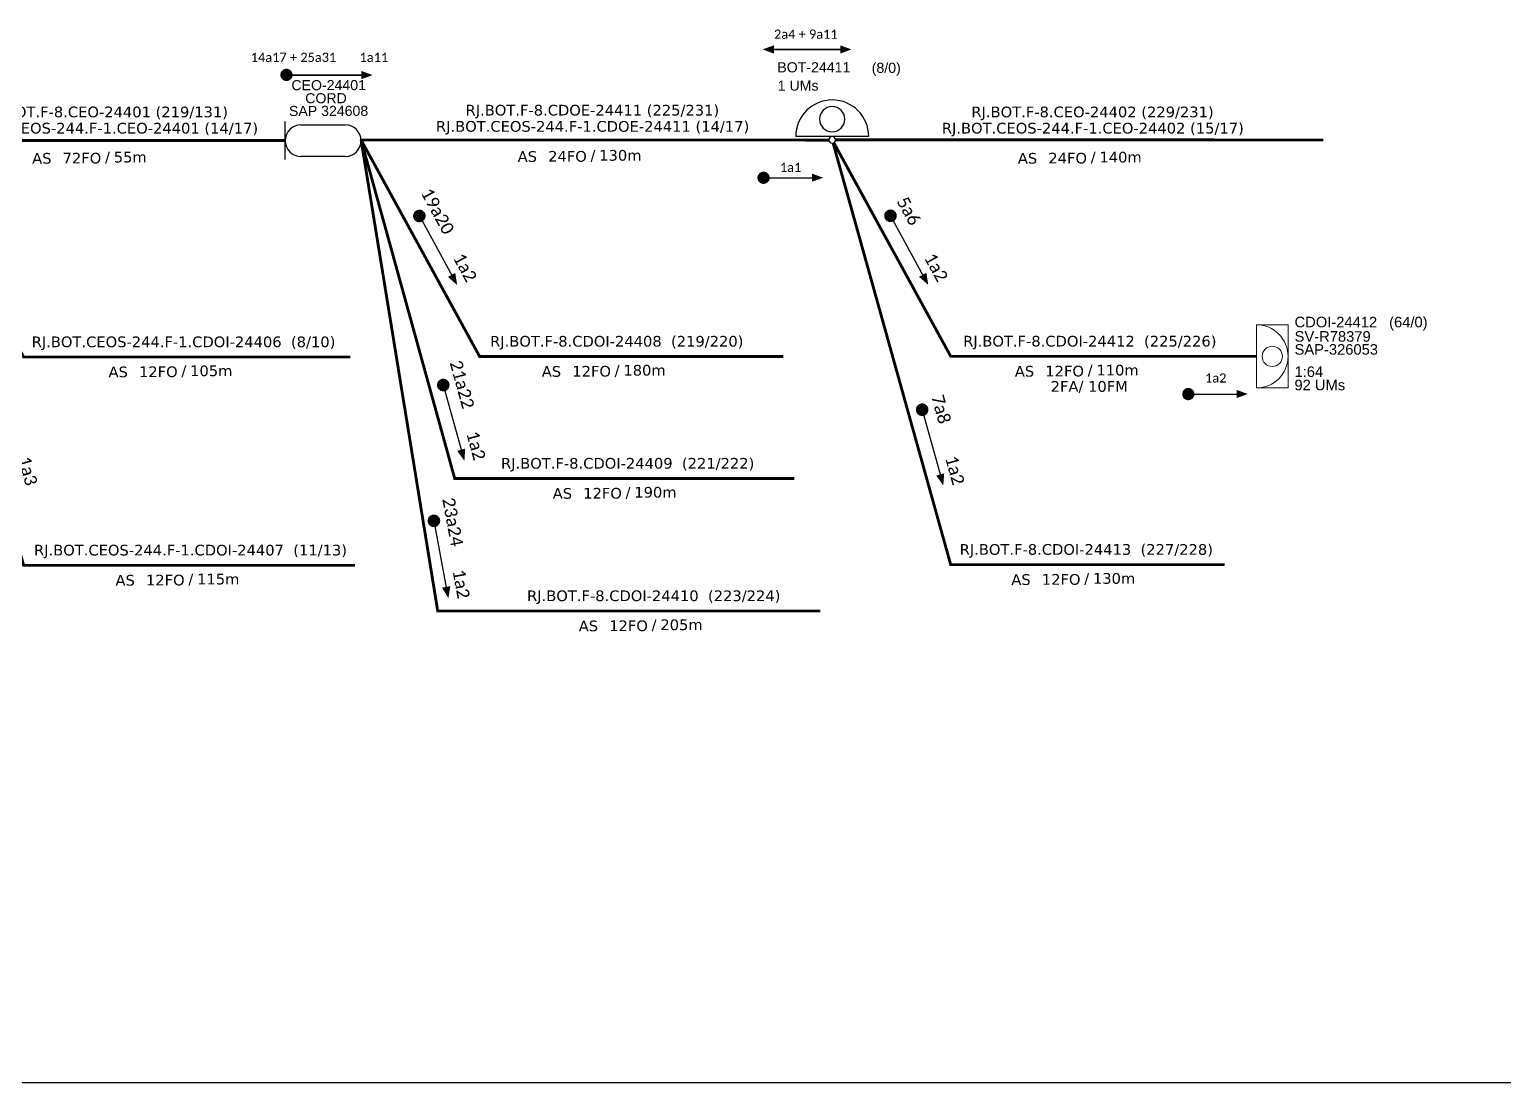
# Model space of a CAD drawing. Extents: x -4 to 837, y 1 to 595.
# Drawn here: x 307.8 to 572.5, y 1.3 to 190.3 of the extents above; entities that cross this region are included whole.
import ezdxf
from ezdxf.enums import TextEntityAlignment as Align

# ---------------------------------------------------------------- set-up
doc = ezdxf.new("R2010")
doc.units = 0
for name, color, linetype, lineweight in [("20.0-LEGENDA DOS CDO'S", 1, 'Continuous', 0), ('20.1-CDO_INTERIOR', 1, 'Continuous', 0), ('20.2-CDO_POSTE', 1, 'Continuous', 5), ('40.1-ETIQUETAS', 1, 'Continuous', 20)]:
    doc.layers.add(name, color=color, linetype=linetype, lineweight=lineweight)
for name, color, linetype in [('20.4-CEOS', 1, 'Continuous'), ('CAP a instalar', 1, 'Continuous'), ('CD a instalar', 1, 'Continuous'), ('SETA', 7, 'Continuous'), ('texto', 255, 'Continuous')]:
    doc.layers.add(name, color=color, linetype=linetype)
doc.styles.add('ARIAL', font='arial.ttf')
doc.styles.add('siredit', font='verdana.ttf')
doc.linetypes.add('FENCELINE1', pattern='A,0.25,-0.1,[133,ltypeshp.shx,S=0.1,R=0,X=-0.1,Y=0],-0.1,1', length=1.45)

# ---------------------------------------------------------------- blocks, each defined once
blk = doc.blocks.new('ETIQUETA_RS5F')
at = {"layer": '40.1-ETIQUETAS', "color": 0, "style": 'siredit'}
blk.add_text('/', height=1.5, dxfattribs=at).set_placement((1.58, -1.95), align=Align.MIDDLE_RIGHT)
for tag, p in [('ETIQUETA_R_PRIMARIA', (1.21, 4.1)), ('ETIQUETA_R_SECUNDARIA', (1.21, 2.1)), ('F_ATIVAS/F_MORTAS', (1.14, -4.24))]:
    blk.add_attdef(tag, text='', height=1.5, dxfattribs=at).set_placement(p, align=Align.MIDDLE_CENTER)
for tag, p in [('TIPO_CABO', (-6.58, -2.12)), ('CAP_CABO', (0.4, -2.09))]:
    blk.add_attdef(tag, text='', height=1.5, dxfattribs=at).set_placement(p, align=Align.MIDDLE_RIGHT)
blk.add_attdef('METROS', text='', height=1.5, dxfattribs=at).set_placement((2.14, -1.95), align=Align.MIDDLE_LEFT)
for tag, p in [('FUSÃO_1', (0.85, -8.39)), ('FUSÃO_2', (0.85, -10.6)), ('FUSÃO_3', (0.85, -12.93)), ('FUSÃO_4', (0.85, -15.14)), ('FUSÃO_5', (0.85, -17.16))]:
    blk.add_attdef(tag, text='', height=1.5, dxfattribs=at).set_placement(p, align=Align.CENTER)
blk = doc.blocks.new('CEO')
at = {"layer": '20.4-CEOS', "color": 0}
for p, q in [((33949.46, 58973.81), (33949.46, 58980.64)), ((33952.29, 58980.06), (33960.24, 58980.06)), ((33960.24, 58974.39), (33952.29, 58974.39))]:
    blk.add_line(p, q, dxfattribs=at)
for centre, start, end in [((33952.29, 58977.22), 90, 270), ((33960.24, 58977.22), 270, 90)]:
    blk.add_arc(centre, 2.83, start, end, dxfattribs=at)
at = {"layer": '20.4-CEOS', "color": 7, "style": 'siredit'}
for tag, p in [('Nº_DA_CEOS', (33956.27, 58990.52)), ('LOCAL', (33956.27, 58987.31)), ('SAP', (33956.27, 58983.82)), ('RACIO_SPLITAGEM', (33956.27, 58972.74)), ('FIBRAS_SPLITTER', (33956.27, 58968.71)), ('FIBRAS_TOP_C', (33956.27, 58965.14)), ('RESERVA_FINAIS', (33956.27, 58962.02))]:
    blk.add_attdef(tag, text='', height=2.4, dxfattribs=at).set_placement(p, align=Align.TOP_CENTER)
blk = doc.blocks.new('CDOE-TEXTO PADRÃO')
at = {"layer": "20.0-LEGENDA DOS CDO'S", "color": 0, "style": 'ARIAL'}
for tag, p in [('CDO_N', (0.49, 7.39)), ('CORDOALHA', (0.5, 4.33)), ('SAP', (0.51, 1.67)), ('SPLITER_1', (0.59, -0.91)), ('SPLITER_2', (0.6, -3.55)), ('(XX-XX_F)S', (0.54, -8.29)), ('(XX-XX_L)S', (0.55, -10.83)), ('UMS', (0.55, -13.15))]:
    blk.add_attdef(tag, p, '', height=1.7, rotation=0.118, dxfattribs=at)
blk.add_attdef('FIBRAS_UTILIZADAS', text='', height=1.7, rotation=0.118, dxfattribs=at).set_placement((19.77, 7.43), align=Align.CENTER)

msp = doc.modelspace()

# ---------------------------------------------------------------- linework, layer by layer
at = {"color": 5}
msp.add_line((458.45, 171.15), (445.36, 171.15), dxfattribs=at)
msp.add_line((-3.83, 1.26), (837.17, 1.26))
at = {"const_width": 1.1}
for points in [[(353.36, 182.2, 1), (354.46, 182.2, 1)], [(439.03, 163.72, 1), (440.13, 163.72, 1)], [(515.31, 124.88, 1), (516.41, 124.88, 1)]]:
    msp.add_lwpolyline(points, format="xyb", close=True, dxfattribs=at)
at = {"color": 7, "const_width": 1.13}
for points in [[(377.5, 157.36, 1), (378.05, 156.37, 1)], [(462.1, 157.39, 1), (462.65, 156.4, 1)], [(381.91, 127.05, 1), (382.21, 125.96, 1)], [(467.91, 122.62, 1), (468.22, 121.53, 1)], [(380.28, 102.67, 1), (380.49, 101.56, 1)]]:
    msp.add_lwpolyline(points, format="xyb", close=True, dxfattribs=at)
at = {"color": 5}
for centre, major_axis, start_param, end_param in [((451.91, 171.15), (-4.63, 4.63), 3.926991, 7.068583), ((451.91, 174.25), (-1.6, 1.6), 3.926991, 10.210176), ((451.91, 170.54), (0.428, 0.428), 5.497787, 11.780972)]:
    msp.add_ellipse(centre, major_axis=major_axis, ratio=1, start_param=start_param, end_param=end_param, dxfattribs=at)
at = {"layer": '20.1-CDO_INTERIOR', "color": 1, "lineweight": 18}
msp.add_lwpolyline([(533.77, 125.98), (533.77, 137.32), (528.1, 137.32), (528.1, 125.98)], close=True, dxfattribs=at)
msp.add_circle((530.94, 131.65), 1.82, dxfattribs=at)
msp.add_arc((528.1, 131.65), 5.67, 270, 90, dxfattribs=at)
at = {"layer": 'CAP a instalar', "color": 7, "linetype": 'FENCELINE1', "ltscale": 5, "const_width": 0.513}
for points in [[(286.04, 170.42), (353.68, 170.42)], [(367.31, 170.51), (451.31, 170.49)], [(452.52, 170.54), (540.11, 170.51)]]:
    msp.add_lwpolyline(points, dxfattribs=at)
at = {"layer": 'CD a instalar', "color": 8, "linetype": 'FENCELINE1', "ltscale": 5, "const_width": 0.513}
for points in [[(366.22, 94.13), (306.71, 94.13), (285.59, 169.84)], [(365.36, 131.54), (306.71, 131.54), (285.72, 169.89)], [(443.16, 131.64), (388.59, 131.64), (367.31, 170.51)], [(449.79, 85.93), (381.07, 85.93), (367.31, 170.51)], [(445.12, 109.72), (384.12, 109.72), (367.31, 170.51)], [(522.36, 94.25), (473.19, 94.25), (452.07, 169.96)]]:
    msp.add_lwpolyline(points, dxfattribs=at)
at = {"layer": 'CD a instalar', "color": 1, "linetype": 'FENCELINE1', "ltscale": 5, "const_width": 0.513}
msp.add_lwpolyline([(528.1, 131.66), (473.19, 131.66), (452.2, 170.01)], dxfattribs=at)
at = {"layer": 'SETA'}
for points in [[(440.67, 186.75), (454.12, 186.75)], [(454.12, 186.75), (440.67, 186.75)], [(353.7, 182.15), (368.13, 182.15)], [(368.13, 182.15), (353.7, 182.15)], [(439.58, 163.72), (449.04, 163.72)], [(515.86, 124.88), (525.3, 124.88)]]:
    msp.add_lwpolyline(points, dxfattribs=at)
at = {"layer": 'SETA', "color": 7}
for points in [[(377.78, 156.87), (384.08, 145.33)], [(462.37, 156.89), (468.67, 145.36)], [(382.06, 126.51), (385.58, 113.84)], [(468.07, 122.07), (471.59, 109.41)], [(380.39, 102.12), (382.79, 89.2)]]:
    msp.add_lwpolyline(points, dxfattribs=at)
at = {"layer": 'SETA'}
for points in [[(441.43, 187.5), (439.41, 186.77), (441.43, 186.03)], [(453.36, 187.5), (455.37, 186.77), (453.36, 186.03)], [(367.37, 182.89), (369.39, 182.16), (367.37, 181.43)], [(448.28, 164.47), (450.3, 163.73), (448.28, 163)], [(524.54, 125.63), (526.55, 124.9), (524.54, 124.16)]]:
    msp.add_solid(points, dxfattribs=at)
at = {"layer": 'SETA', "color": 7}
for points in [[(384.22, 146.64), (384.56, 144.46), (382.9, 145.91)], [(468.82, 146.67), (469.16, 144.49), (467.5, 145.94)], [(386.01, 115.09), (385.86, 112.89), (384.57, 114.68)], [(472.02, 110.65), (471.86, 108.46), (470.57, 110.24)], [(383.33, 90.4), (382.98, 88.22), (381.85, 90.11)]]:
    msp.add_solid(points, dxfattribs=at)

# ---------------------------------------------------------------- block references
at = {"color": 7}
msp.add_blockref('CEO', (-33595.78, -58806.83), dxfattribs=at)
at = {"layer": '20.2-CDO_POSTE', "color": 5}
ref = msp.add_blockref('CDOE-TEXTO PADRÃO', (449.85, 170.46), dxfattribs=dict(at, xscale=1.069200003147125, yscale=1.069200003147125, zscale=1.069200003147125))
ref.add_attrib('CDO_N', 'BOT-24411', (442.05, 182.64), dxfattribs={"layer": "20.0-LEGENDA DOS CDO'S", "color": 0, "height": 1.817, "rotation": 0.118, "style": 'ARIAL'})
ref.add_attrib('CORDOALHA', '1 UMs', (442.12, 179.36), dxfattribs={"layer": '20.1-CDO_INTERIOR', "color": 0, "height": 1.817, "rotation": 0.118, "style": 'ARIAL'})
ref.add_attrib('FIBRAS_UTILIZADAS', '       (8/0)', dxfattribs={"layer": "20.0-LEGENDA DOS CDO'S", "color": 0, "height": 1.8175, "rotation": 0.118, "style": 'ARIAL'}).set_placement((459.15, 182.55), align=Align.CENTER)
at = {"layer": '20.2-CDO_POSTE', "color": 7}
ref = msp.add_blockref('CDOE-TEXTO PADRÃO', (354.81, 172.01), dxfattribs=dict(at, xscale=1.067418450900318, yscale=1.067418450900318, zscale=1.067418450900318))
ref.add_attrib('CDO_N', 'CEO-24401', (354.8, 179.44), dxfattribs={"layer": "20.0-LEGENDA DOS CDO'S", "color": 0, "height": 1.814, "rotation": 0.118, "style": 'ARIAL'})
ref.add_attrib('CORDOALHA', 'CORD', (357.28, 177.09), dxfattribs={"layer": "20.0-LEGENDA DOS CDO'S", "color": 0, "height": 1.814, "rotation": 0.118, "style": 'ARIAL'})
ref.add_attrib('SAP', 'SAP 324608', (354.36, 174.81), dxfattribs={"layer": "20.0-LEGENDA DOS CDO'S", "color": 0, "height": 1.814, "rotation": 0.118, "style": 'ARIAL'})
at = {"layer": '40.1-ETIQUETAS', "color": 7}
ref = msp.add_blockref('ETIQUETA_RS5F', (320.18, 169.93), dxfattribs=dict(at, xscale=1.280902120836367, yscale=1.280902120836367, zscale=1.280902120836367))
ref.add_attrib('ETIQUETA_R_PRIMARIA', 'RJ.BOT.F-8.CEO-24401 (219/131)', dxfattribs={"color": 0, "height": 1.9214, "style": 'siredit'}).set_placement((321.65, 175.54), align=Align.MIDDLE_CENTER)
ref.add_attrib('ETIQUETA_R_SECUNDARIA', 'RJ.BOT.CEOS-244.F-1.CEO-24401 (14/17)', dxfattribs={"color": 0, "height": 1.9214, "style": 'siredit'}).set_placement((321.7, 172.63), align=Align.MIDDLE_CENTER)
ref.add_attrib('TIPO_CABO', 'AS', dxfattribs={"color": 0, "height": 1.921, "style": 'siredit'}).set_placement((311.71, 167.22), align=Align.MIDDLE_RIGHT)
ref.add_attrib('CAP_CABO', '72FO', dxfattribs={"color": 0, "height": 1.921, "style": 'siredit'}).set_placement((320.65, 167.25), align=Align.MIDDLE_RIGHT)
ref.add_attrib('METROS', '55m', dxfattribs={"color": 0, "height": 1.921, "style": 'siredit'}).set_placement((322.89, 167.43), align=Align.MIDDLE_LEFT)
ref = msp.add_blockref('ETIQUETA_RS5F', (407.37, 170.25), dxfattribs=dict(at, xscale=1.280902120836367, yscale=1.280902120836367, zscale=1.280902120836367))
ref.add_attrib('ETIQUETA_R_PRIMARIA', 'RJ.BOT.F-8.CDOE-24411 (225/231)', dxfattribs={"color": 0, "height": 1.9214, "style": 'siredit'}).set_placement((408.84, 175.86), align=Align.MIDDLE_CENTER)
ref.add_attrib('ETIQUETA_R_SECUNDARIA', 'RJ.BOT.CEOS-244.F-1.CDOE-24411 (14/17)', dxfattribs={"color": 0, "height": 1.9214, "style": 'siredit'}).set_placement((408.88, 172.95), align=Align.MIDDLE_CENTER)
ref.add_attrib('TIPO_CABO', 'AS', dxfattribs={"color": 0, "height": 1.921, "style": 'siredit'}).set_placement((398.9, 167.54), align=Align.MIDDLE_RIGHT)
ref.add_attrib('CAP_CABO', '24FO', dxfattribs={"color": 0, "height": 1.921, "style": 'siredit'}).set_placement((407.84, 167.57), align=Align.MIDDLE_RIGHT)
ref.add_attrib('METROS', '130m', dxfattribs={"color": 0, "height": 1.921, "style": 'siredit'}).set_placement((410.07, 167.75), align=Align.MIDDLE_LEFT)
ref = msp.add_blockref('ETIQUETA_RS5F', (497.19, 169.93), dxfattribs=dict(at, xscale=1.280902120836367, yscale=1.280902120836367, zscale=1.280902120836367))
ref.add_attrib('ETIQUETA_R_PRIMARIA', 'RJ.BOT.F-8.CEO-24402 (229/231)', dxfattribs={"color": 0, "height": 1.9214, "style": 'siredit'}).set_placement((498.66, 175.54), align=Align.MIDDLE_CENTER)
ref.add_attrib('ETIQUETA_R_SECUNDARIA', 'RJ.BOT.CEOS-244.F-1.CEO-24402 (15/17)', dxfattribs={"color": 0, "height": 1.9214, "style": 'siredit'}).set_placement((498.71, 172.63), align=Align.MIDDLE_CENTER)
ref.add_attrib('TIPO_CABO', 'AS', dxfattribs={"color": 0, "height": 1.921, "style": 'siredit'}).set_placement((488.72, 167.22), align=Align.MIDDLE_RIGHT)
ref.add_attrib('CAP_CABO', '24FO', dxfattribs={"color": 0, "height": 1.921, "style": 'siredit'}).set_placement((497.66, 167.25), align=Align.MIDDLE_RIGHT)
ref.add_attrib('METROS', '140m', dxfattribs={"color": 0, "height": 1.921, "style": 'siredit'}).set_placement((499.9, 167.43), align=Align.MIDDLE_LEFT)
at = {"layer": 'CD a instalar', "color": 8, "linetype": 'FENCELINE1', "ltscale": 5}
ref = msp.add_blockref('ETIQUETA_RS5F', (333.9, 131.57), dxfattribs=dict(at, xscale=1.280902120837365, yscale=1.280902120837365, zscale=1.280902120837365))
ref.add_attrib('ETIQUETA_R_SECUNDARIA', 'RJ.BOT.CEOS-244.F-1.CDOI-24406  (8/10)', dxfattribs={"layer": '40.1-ETIQUETAS', "color": 0, "height": 1.9214, "style": 'siredit'}).set_placement((335.42, 134.26), align=Align.MIDDLE_CENTER)
ref.add_attrib('TIPO_CABO', 'AS', dxfattribs={"layer": '40.1-ETIQUETAS', "color": 0, "height": 1.921, "style": 'siredit'}).set_placement((325.43, 128.86), align=Align.MIDDLE_RIGHT)
ref.add_attrib('CAP_CABO', '12FO', dxfattribs={"layer": '40.1-ETIQUETAS', "color": 0, "height": 1.921, "style": 'siredit'}).set_placement((334.37, 128.89), align=Align.MIDDLE_RIGHT)
ref.add_attrib('METROS', '105m', dxfattribs={"layer": '40.1-ETIQUETAS', "color": 0, "height": 1.921, "style": 'siredit'}).set_placement((336.61, 129.06), align=Align.MIDDLE_LEFT)
ref = msp.add_blockref('ETIQUETA_RS5F', (411.71, 131.66), dxfattribs=dict(at, xscale=1.280902120837365, yscale=1.280902120837365, zscale=1.280902120837365))
ref.add_attrib('ETIQUETA_R_SECUNDARIA', 'RJ.BOT.F-8.CDOI-24408  (219/220)', dxfattribs={"layer": '40.1-ETIQUETAS', "color": 0, "height": 1.9214, "style": 'siredit'}).set_placement((413.22, 134.36), align=Align.MIDDLE_CENTER)
ref.add_attrib('TIPO_CABO', 'AS', dxfattribs={"layer": '40.1-ETIQUETAS', "color": 0, "height": 1.921, "style": 'siredit'}).set_placement((403.23, 128.95), align=Align.MIDDLE_RIGHT)
ref.add_attrib('CAP_CABO', '12FO', dxfattribs={"layer": '40.1-ETIQUETAS', "color": 0, "height": 1.921, "style": 'siredit'}).set_placement((412.18, 128.98), align=Align.MIDDLE_RIGHT)
ref.add_attrib('METROS', '180m', dxfattribs={"layer": '40.1-ETIQUETAS', "color": 0, "height": 1.921, "style": 'siredit'}).set_placement((414.41, 129.16), align=Align.MIDDLE_LEFT)
at = {"layer": 'CD a instalar', "color": 1, "linetype": 'FENCELINE1', "ltscale": 5}
ref = msp.add_blockref('ETIQUETA_RS5F', (496.65, 131.69), dxfattribs=dict(at, xscale=1.280902120837365, yscale=1.280902120837365, zscale=1.280902120837365))
ref.add_attrib('ETIQUETA_R_SECUNDARIA', 'RJ.BOT.F-8.CDOI-24412  (225/226)', dxfattribs={"layer": '40.1-ETIQUETAS', "color": 0, "height": 1.9214, "style": 'siredit'}).set_placement((498.17, 134.38), align=Align.MIDDLE_CENTER)
ref.add_attrib('TIPO_CABO', 'AS', dxfattribs={"layer": '40.1-ETIQUETAS', "color": 0, "height": 1.921, "style": 'siredit'}).set_placement((488.18, 128.98), align=Align.MIDDLE_RIGHT)
ref.add_attrib('CAP_CABO', '12FO', dxfattribs={"layer": '40.1-ETIQUETAS', "color": 0, "height": 1.921, "style": 'siredit'}).set_placement((497.12, 129.01), align=Align.MIDDLE_RIGHT)
ref.add_attrib('METROS', '110m', dxfattribs={"layer": '40.1-ETIQUETAS', "color": 0, "height": 1.921, "style": 'siredit'}).set_placement((499.35, 129.18), align=Align.MIDDLE_LEFT)
ref.add_attrib('F_ATIVAS/F_MORTAS', '2FA/ 10FM', dxfattribs={"layer": '40.1-ETIQUETAS', "color": 0, "height": 1.921, "style": 'siredit'}).set_placement((498.07, 126.25), align=Align.MIDDLE_CENTER)
at = {"layer": 'CD a instalar', "color": 8, "linetype": 'FENCELINE1', "ltscale": 5}
ref = msp.add_blockref('ETIQUETA_RS5F', (413.67, 109.75), dxfattribs=dict(at, xscale=1.280902120837365, yscale=1.280902120837365, zscale=1.280902120837365))
ref.add_attrib('ETIQUETA_R_SECUNDARIA', 'RJ.BOT.F-8.CDOI-24409  (221/222)', dxfattribs={"layer": '40.1-ETIQUETAS', "color": 0, "height": 1.9214, "style": 'siredit'}).set_placement((415.18, 112.45), align=Align.MIDDLE_CENTER)
ref.add_attrib('TIPO_CABO', 'AS', dxfattribs={"layer": '40.1-ETIQUETAS', "color": 0, "height": 1.921, "style": 'siredit'}).set_placement((405.19, 107.04), align=Align.MIDDLE_RIGHT)
ref.add_attrib('CAP_CABO', '12FO', dxfattribs={"layer": '40.1-ETIQUETAS', "color": 0, "height": 1.921, "style": 'siredit'}).set_placement((414.14, 107.07), align=Align.MIDDLE_RIGHT)
ref.add_attrib('METROS', '190m', dxfattribs={"layer": '40.1-ETIQUETAS', "color": 0, "height": 1.921, "style": 'siredit'}).set_placement((416.37, 107.25), align=Align.MIDDLE_LEFT)
ref = msp.add_blockref('ETIQUETA_RS5F', (496.03, 94.28), dxfattribs=dict(at, xscale=1.280902120837365, yscale=1.280902120837365, zscale=1.280902120837365))
ref.add_attrib('ETIQUETA_R_SECUNDARIA', 'RJ.BOT.F-8.CDOI-24413  (227/228)', dxfattribs={"layer": '40.1-ETIQUETAS', "color": 0, "height": 1.9214, "style": 'siredit'}).set_placement((497.54, 96.98), align=Align.MIDDLE_CENTER)
ref.add_attrib('TIPO_CABO', 'AS', dxfattribs={"layer": '40.1-ETIQUETAS', "color": 0, "height": 1.921, "style": 'siredit'}).set_placement((487.55, 91.57), align=Align.MIDDLE_RIGHT)
ref.add_attrib('CAP_CABO', '12FO', dxfattribs={"layer": '40.1-ETIQUETAS', "color": 0, "height": 1.921, "style": 'siredit'}).set_placement((496.5, 91.6), align=Align.MIDDLE_RIGHT)
ref.add_attrib('METROS', '130m', dxfattribs={"layer": '40.1-ETIQUETAS', "color": 0, "height": 1.921, "style": 'siredit'}).set_placement((498.73, 91.78), align=Align.MIDDLE_LEFT)
ref = msp.add_blockref('ETIQUETA_RS5F', (335.15, 94.16), dxfattribs=dict(at, xscale=1.280902120837365, yscale=1.280902120837365, zscale=1.280902120837365))
ref.add_attrib('ETIQUETA_R_SECUNDARIA', 'RJ.BOT.CEOS-244.F-1.CDOI-24407  (11/13)', dxfattribs={"layer": '40.1-ETIQUETAS', "color": 0, "height": 1.9214, "style": 'siredit'}).set_placement((336.67, 96.86), align=Align.MIDDLE_CENTER)
ref.add_attrib('TIPO_CABO', 'AS', dxfattribs={"layer": '40.1-ETIQUETAS', "color": 0, "height": 1.921, "style": 'siredit'}).set_placement((326.68, 91.45), align=Align.MIDDLE_RIGHT)
ref.add_attrib('CAP_CABO', '12FO', dxfattribs={"layer": '40.1-ETIQUETAS', "color": 0, "height": 1.921, "style": 'siredit'}).set_placement((335.62, 91.48), align=Align.MIDDLE_RIGHT)
ref.add_attrib('METROS', '115m', dxfattribs={"layer": '40.1-ETIQUETAS', "color": 0, "height": 1.921, "style": 'siredit'}).set_placement((337.86, 91.66), align=Align.MIDDLE_LEFT)
ref = msp.add_blockref('ETIQUETA_RS5F', (418.34, 85.96), dxfattribs=dict(at, xscale=1.280902120837365, yscale=1.280902120837365, zscale=1.280902120837365))
ref.add_attrib('ETIQUETA_R_SECUNDARIA', 'RJ.BOT.F-8.CDOI-24410  (223/224)', dxfattribs={"layer": '40.1-ETIQUETAS', "color": 0, "height": 1.9214, "style": 'siredit'}).set_placement((419.86, 88.66), align=Align.MIDDLE_CENTER)
ref.add_attrib('TIPO_CABO', 'AS', dxfattribs={"layer": '40.1-ETIQUETAS', "color": 0, "height": 1.921, "style": 'siredit'}).set_placement((409.87, 83.25), align=Align.MIDDLE_RIGHT)
ref.add_attrib('CAP_CABO', '12FO', dxfattribs={"layer": '40.1-ETIQUETAS', "color": 0, "height": 1.921, "style": 'siredit'}).set_placement((418.81, 83.28), align=Align.MIDDLE_RIGHT)
ref.add_attrib('METROS', '205m', dxfattribs={"layer": '40.1-ETIQUETAS', "color": 0, "height": 1.921, "style": 'siredit'}).set_placement((421.05, 83.46), align=Align.MIDDLE_LEFT)

# ---------------------------------------------------------------- texts
at = {"color": 5, "char_height": 2.2605, "width": 166.8764, "attachment_point": 5}
for s, insert, rotation in [('{\\fCalibri|b0|i0|c0|p34;\\C256;19a20}', (381.06, 157.72), 298.5659), ('{\\fCalibri|b0|i0|c0|p34;\\C256;5a6}', (465.66, 157.75), 298.5659), ('{\\fCalibri|b0|i0|c0|p34;\\C256;1a2}', (385.98, 147.6), 298.5659), ('{\\fCalibri|b0|i0|c0|p34;\\C256;1a2}', (470.58, 147.62), 298.5659), ('{\\fCalibri|b0|i0|c0|p34;\\C256;21a22}', (385.45, 126.59), 285.4552), ('{\\fCalibri|b0|i0|c0|p34;\\C256;7a8}', (471.46, 122.16), 285.4552), ('{\\fCalibri|b0|i0|c0|p34;\\C256;1a2}', (387.95, 115.62), 285.4552), ('{\\fCalibri|b0|i0|c0|p34;\\C256;1a3}', (307.48, 111.07), 285.4552), ('{\\fCalibri|b0|i0|c0|p34;\\C256;1a2}', (473.95, 111.19), 285.4552), ('{\\fCalibri|b0|i0|c0|p34;\\C256;23a24}', (383.78, 101.91), 280.4745), ('{\\fCalibri|b0|i0|c0|p34;\\C256;1a2}', (385.3, 90.76), 280.4745)]:
    msp.add_mtext(s, dxfattribs=dict(at, insert=insert, rotation=rotation))
at = {"insert": (520.79, 127.77), "char_height": 1.6473, "width": 27.8482, "attachment_point": 5}
msp.add_mtext('{\\fCalibri|b0|i0|c0|p34;\\C7;1a2}', dxfattribs=at)
at = {"layer": "20.0-LEGENDA DOS CDO'S", "color": 1, "style": 'ARIAL'}
for s, p in [('CDOI-24412', (534.94, 136.87)), ('SV-R78379', (534.95, 134.29)), ('SAP-326053', (534.94, 131.96)), ('1:64', (534.93, 127.96)), ('92 UMs', (534.92, 125.56))]:
    msp.add_text(s, height=1.891, rotation=359.9724, dxfattribs=at).set_placement(p)
msp.add_text('      (64/0)', height=1.8909, rotation=359.9724, dxfattribs=at).set_placement((553.17, 136.86), align=Align.CENTER)
at = {"layer": 'texto', "char_height": 1.65, "width": 27.8947, "attachment_point": 5}
for s, insert in [('{\\fCalibri|b0|i0|c0|p34;\\C7;2a4 + 9a11}', (447.17, 189.5)), ('{\\fCalibri|b0|i0|c0|p34;\\C7;14a17 + 25a31}', (355.17, 185.34)), ('{\\fCalibri|b0|i0|c0|p34;\\C7;1a11}', (369.6, 185.34)), ('{\\fCalibri|b0|i0|c0|p34;\\C7;1a1}', (444.44, 165.58))]:
    msp.add_mtext(s, dxfattribs=dict(at, insert=insert))

doc.saveas('drawing.dxf')
